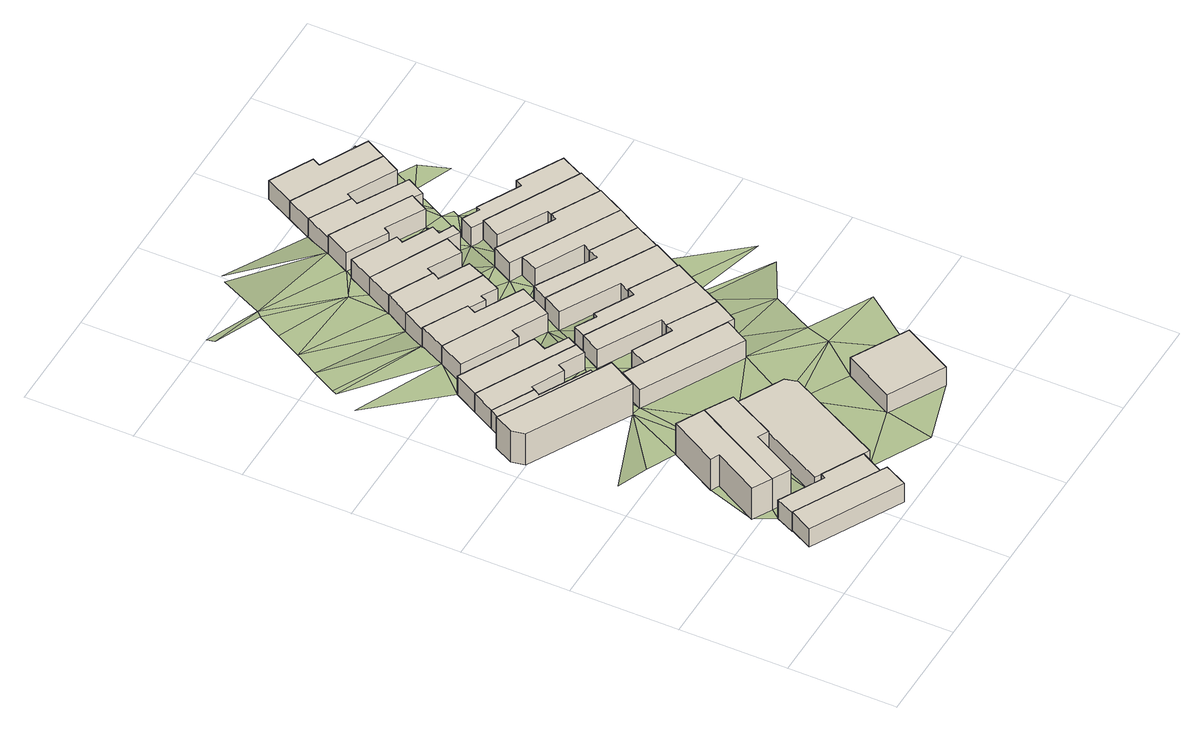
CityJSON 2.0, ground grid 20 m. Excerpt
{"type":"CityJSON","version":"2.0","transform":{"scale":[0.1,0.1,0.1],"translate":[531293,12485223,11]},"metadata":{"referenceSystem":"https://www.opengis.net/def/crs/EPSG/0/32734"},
"CityObjects":{
"building1":{"type":"Building","attributes":{"address":"68 Kingsley Road Salt River Cape Town","building":"house","building:levels":1,"building_height":4.1,"plus_code":"4FRW3F97+5GV","ground_height":14.59,"roof_height":18.69},"geometry":[{"type":"Solid","lod":"1","boundaries":[[[[0,1,2,3]],[[1,4,5,2]],[[4,6,7,5]],[[6,8,9,7]],[[8,0,3,9]],[[3,2,5,7,9]],[[8,6,4,1,0]]]]}]},
"building2":{"type":"Building","attributes":{"address":"66 Kingsley Road Salt River Cape Town","building":"house","building:levels":1,"building_height":4.1,"plus_code":"4FRW3F97+6G4","ground_height":14.28,"roof_height":18.38},"geometry":[{"type":"Solid","lod":"1","boundaries":[[[[10,11,12,13]],[[11,14,15,12]],[[14,16,17,15]],[[16,18,19,17]],[[18,20,21,19]],[[20,10,13,21]],[[13,12,15,17,19,21]],[[20,18,16,14,11,10]]]]}]},
"building3":{"type":"Building","attributes":{"address":"68 Pope Street Salt River Cape Town","building":"house","building:levels":2,"building_height":6.9,"plus_code":"4FRW3F97+7G3","ground_height":14.16,"roof_height":21.06},"geometry":[{"type":"Solid","lod":"1","boundaries":[[[[22,23,24,25]],[[23,26,27,24]],[[26,28,29,27]],[[28,30,31,29]],[[30,32,33,31]],[[32,22,25,33]],[[25,24,27,29,31,33]],[[32,30,28,26,23,22]]]]}]},
"building4":{"type":"Building","attributes":{"address":"70 Pope Street Salt River Cape Town","building":"house","building:levels":2,"building_height":6.9,"plus_code":"4FRW3F97+7GH","ground_height":14.16,"roof_height":21.06},"geometry":[{"type":"Solid","lod":"1","boundaries":[[[[22,32,33,25]],[[32,34,35,33]],[[34,36,37,35]],[[36,38,39,37]],[[38,40,41,39]],[[40,22,25,41]],[[25,33,35,37,39,41]],[[40,38,36,34,32,22]]]]}]},
"building5":{"type":"Building","attributes":{"address":"59A Goldsmith Road Salt River Cape Town","building":"retail","building:levels":2,"building_height":6.9,"plus_code":"4FRW3F97+9GF","ground_height":13.71,"roof_height":20.61},"geometry":[{"type":"Solid","lod":"1","boundaries":[[[[42,43,44,45]],[[43,46,47,44]],[[46,48,49,47]],[[48,50,51,49]],[[50,52,53,51]],[[52,54,55,53]],[[54,42,45,55]],[[45,44,47,49,51,53,55]],[[54,52,50,48,46,43,42]]]]}]},
"building6":{"type":"Building","attributes":{"address":"60 Kingsley Road Salt River Cape Town","building":"terrace","building:levels":1,"building:units":"3","building_height":4.1,"plus_code":"4FRW3F97+6HW","ground_height":14.16,"roof_height":18.26},"geometry":[{"type":"Solid","lod":"1","boundaries":[[[[56,57,58,59]],[[57,60,61,58]],[[60,62,63,61]],[[62,64,65,63]],[[64,66,67,65]],[[66,68,69,67]],[[68,56,59,69]],[[59,58,61,63,65,67,69]],[[68,66,64,62,60,57,56]]]]}]},
"building7":{"type":"Building","attributes":{"address":"59 Goldsmith Road Salt River Cape Town","building":"house","building:levels":1,"building_height":4.1,"plus_code":"4FRW3F97+9GW","ground_height":13.19,"roof_height":17.29},"geometry":[{"type":"Solid","lod":"1","boundaries":[[[[70,71,72,73]],[[71,74,75,72]],[[74,76,77,75]],[[76,78,79,77]],[[78,80,81,79]],[[80,70,73,81]],[[73,72,75,77,79,81]],[[80,78,76,74,71,70]]]]}]},
"building8":{"type":"Building","attributes":{"address":"57 Goldsmith Road Salt River Cape Town","building":"house","building:levels":1,"building_height":4.1,"plus_code":"4FRW3F97+CG8","ground_height":13.19,"roof_height":17.29},"geometry":[{"type":"Solid","lod":"1","boundaries":[[[[82,83,84,85]],[[83,70,73,84]],[[70,80,81,73]],[[80,86,87,81]],[[86,88,89,87]],[[88,90,91,89]],[[90,92,93,91]],[[92,82,85,93]],[[85,84,73,81,87,89,91,93]],[[92,90,88,86,80,70,83,82]]]]}]},
"building9":{"type":"Building","attributes":{"address":"53 Goldsmith Road Salt River Cape Town","building":"house","building:levels":1,"building_height":4.1,"plus_code":"4FRW3F97+CGH","ground_height":13.19,"roof_height":17.29},"geometry":[{"type":"Solid","lod":"1","boundaries":[[[[83,82,85,84]],[[82,94,95,85]],[[94,96,97,95]],[[96,98,99,97]],[[98,100,101,99]],[[100,83,84,101]],[[84,85,95,97,99,101]],[[100,98,96,94,82,83]]]]}]},
"building10":{"type":"Building","attributes":{"address":"56 Kingsley Road Salt River Cape Town","building":"house","building:levels":1,"building_height":4.1,"plus_code":"4FRW3F97+8JJ","ground_height":13.72,"roof_height":17.82},"geometry":[{"type":"Solid","lod":"1","boundaries":[[[[102,103,104,105]],[[103,106,107,104]],[[106,108,109,107]],[[108,110,111,109]],[[110,102,105,111]],[[105,104,107,109,111]],[[110,108,106,103,102]]]]}]},
"building11":{"type":"Building","attributes":{"address":"51 Goldsmith Road Salt River Cape Town","building":"house","building:levels":1,"building_height":4.1,"plus_code":"4FRW3F97+CHV","ground_height":13.23,"roof_height":17.33},"geometry":[{"type":"Solid","lod":"1","boundaries":[[[[112,113,114,115]],[[113,116,117,114]],[[116,118,119,117]],[[118,120,121,119]],[[120,122,123,121]],[[122,112,115,123]],[[115,114,117,119,121,123]],[[122,120,118,116,113,112]]]]}]},
"building12":{"type":"Building","attributes":{"address":"49 Goldsmith Road Salt River Cape Town","building":"house","building:levels":1,"building_height":4.1,"plus_code":"4FRW3F97+FH5","ground_height":13.23,"roof_height":17.33},"geometry":[{"type":"Solid","lod":"1","boundaries":[[[[124,112,115,125]],[[112,122,123,115]],[[122,126,127,123]],[[126,128,129,127]],[[128,130,131,129]],[[130,124,125,131]],[[125,115,123,127,129,131]],[[130,128,126,122,112,124]]]]}]},
"building13":{"type":"Building","attributes":{"address":"43 Kingsley Road Salt River Cape Town","building":"house","building:levels":1,"building_height":4.1,"plus_code":"4FRW3F97+6M7","ground_height":14.21,"roof_height":18.31},"geometry":[{"type":"Solid","lod":"1","boundaries":[[[[132,133,134,135]],[[133,136,137,134]],[[136,138,139,137]],[[138,132,135,139]],[[135,134,137,139]],[[138,136,133,132]]]]}]},
"building14":{"type":"Building","attributes":{"address":"54 Kingsley Road Salt River Cape Town","building":"house","building:levels":1,"building_height":4.1,"plus_code":"4FRW3F97+8JW","ground_height":13.72,"roof_height":17.82},"geometry":[{"type":"Solid","lod":"1","boundaries":[[[[103,102,105,104]],[[102,140,141,105]],[[140,142,143,141]],[[142,144,145,143]],[[144,146,147,145]],[[146,148,149,147]],[[148,103,104,149]],[[104,105,141,143,145,147,149]],[[148,146,144,142,140,102,103]]]]}]},
"building15":{"type":"Building","attributes":{"address":"47 Goldsmith Road Salt River Cape Town","building":"house","building:levels":1,"building_height":4.1,"plus_code":"4FRW3F97+FHH","ground_height":12.6,"roof_height":16.7},"geometry":[{"type":"Solid","lod":"1","boundaries":[[[[150,151,152,153]],[[151,154,155,152]],[[154,156,157,155]],[[156,158,159,157]],[[158,160,161,159]],[[160,162,163,161]],[[162,150,153,163]],[[153,152,155,157,159,161,163]],[[162,160,158,156,154,151,150]]]]}]},
"building16":{"type":"Building","attributes":{"address":"52 Kingsley Road Salt River Cape Town","building":"house","building:levels":1,"building_height":4.1,"plus_code":"4FRW3F97+9JG","ground_height":13.72,"roof_height":17.82},"geometry":[{"type":"Solid","lod":"1","boundaries":[[[[142,164,165,143]],[[164,166,167,165]],[[166,168,169,167]],[[168,170,171,169]],[[170,144,145,171]],[[144,142,143,145]],[[143,165,167,169,171,145]],[[144,170,168,166,164,142]]]]}]},
"building17":{"type":"Building","attributes":{"address":"45 Goldsmith Road Salt River Cape Town","building":"house","building:levels":1,"building_height":4.1,"plus_code":"4FRW3F97+FJR","ground_height":12.6,"roof_height":16.7},"geometry":[{"type":"Solid","lod":"1","boundaries":[[[[172,150,153,173]],[[150,162,163,153]],[[162,174,175,163]],[[174,176,177,175]],[[176,178,179,177]],[[178,172,173,179]],[[173,153,163,175,177,179]],[[178,176,174,162,150,172]]]]}]},
"building18":{"type":"Building","attributes":{"address":"50 Kingsley Road Salt River Cape Town","building":"house","building:levels":1,"building_height":4.1,"plus_code":"4FRW3F97+9MC","ground_height":13.72,"roof_height":17.82},"geometry":[{"type":"Solid","lod":"1","boundaries":[[[[164,180,181,165]],[[180,182,183,181]],[[182,184,185,183]],[[184,186,187,185]],[[186,188,189,187]],[[188,190,191,189]],[[190,166,167,191]],[[166,164,165,167]],[[165,181,183,185,187,189,191,167]],[[166,190,188,186,184,182,180,164]]]]}]},
"building19":{"type":"Building","attributes":{"address":"43 Goldsmith Road Salt River Cape Town","building":"house","building:levels":1,"building_height":4.1,"plus_code":"4FRW3F97+GJ7","ground_height":12.44,"roof_height":16.54},"geometry":[{"type":"Solid","lod":"1","boundaries":[[[[192,193,194,195]],[[193,196,197,194]],[[196,198,199,197]],[[198,200,201,199]],[[200,202,203,201]],[[202,192,195,203]],[[195,194,197,199,201,203]],[[202,200,198,196,193,192]]]]}]},
"building20":{"type":"Building","attributes":{"address":"48 Kingsley Road Salt River Cape Town","building":"house","building:levels":1,"building_height":4.1,"plus_code":"4FRW3F97+CM2","ground_height":13.23,"roof_height":17.33},"geometry":[{"type":"Solid","lod":"1","boundaries":[[[[204,205,206,207]],[[205,208,209,206]],[[208,210,211,209]],[[210,212,213,211]],[[212,214,215,213]],[[214,204,207,215]],[[207,206,209,211,213,215]],[[214,212,210,208,205,204]]]]}]},
"building21":{"type":"Building","attributes":{"address":"41 Goldsmith Road Salt River Cape Town","building":"house","building:levels":1,"building_height":4.1,"plus_code":"4FRW3F97+GJG","ground_height":12.44,"roof_height":16.54},"geometry":[{"type":"Solid","lod":"1","boundaries":[[[[192,202,203,195]],[[202,216,217,203]],[[216,218,219,217]],[[218,220,221,219]],[[220,222,223,221]],[[222,224,225,223]],[[224,226,227,225]],[[226,228,229,227]],[[228,192,195,229]],[[195,203,217,219,221,223,225,227,229]],[[228,226,224,222,220,218,216,202,192]]]]}]},
"building22":{"type":"Building","attributes":{"address":"46 Kingsley Road Salt River Cape Town","building":"house","building:levels":1,"building_height":4.1,"plus_code":"4FRW3F97+CM8","ground_height":13.04,"roof_height":17.14},"geometry":[{"type":"Solid","lod":"1","boundaries":[[[[230,231,232,233]],[[231,234,235,232]],[[234,236,237,235]],[[236,238,239,237]],[[238,240,241,239]],[[240,230,233,241]],[[233,232,235,237,239,241]],[[240,238,236,234,231,230]]]]}]},
"building23":{"type":"Building","attributes":{"address":"39 Goldsmith Road Salt River Cape Town","building":"house","building:levels":1,"building_height":4.1,"plus_code":"4FRW3F97+GJX","ground_height":12.44,"roof_height":16.54},"geometry":[{"type":"Solid","lod":"1","boundaries":[[[[242,243,244,245]],[[243,246,247,244]],[[246,248,249,247]],[[248,250,251,249]],[[250,252,253,251]],[[252,242,245,253]],[[245,244,247,249,251,253]],[[252,250,248,246,243,242]]]]}]},
"building24":{"type":"Building","attributes":{"address":"44 Kingsley Road Salt River Cape Town","building":"house","building:levels":1,"building_height":4.1,"plus_code":"4FRW3F97+CMP","ground_height":13.04,"roof_height":17.14},"geometry":[{"type":"Solid","lod":"1","boundaries":[[[[231,254,255,232]],[[254,256,257,255]],[[256,258,259,257]],[[258,260,261,259]],[[260,234,235,261]],[[234,231,232,235]],[[232,255,257,259,261,235]],[[234,260,258,256,254,231]]]]}]},
"building25":{"type":"Building","attributes":{"address":"42 Kingsley Road Salt River Cape Town","building":"house","building:levels":1,"building_height":4.1,"plus_code":"4FRW3F97+FM5","ground_height":13.04,"roof_height":17.14},"geometry":[{"type":"Solid","lod":"1","boundaries":[[[[254,262,263,255]],[[262,264,265,263]],[[264,266,267,265]],[[266,268,269,267]],[[268,270,271,269]],[[270,256,257,271]],[[256,254,255,257]],[[255,263,265,267,269,271,257]],[[256,270,268,266,264,262,254]]]]}]},
"building26":{"type":"Building","attributes":{"address":"37 Goldsmith Road Salt River Cape Town","building":"house","building:levels":1,"building_height":4.1,"plus_code":"4FRW3F97+HM6","ground_height":11.83,"roof_height":15.93},"geometry":[{"type":"Solid","lod":"1","boundaries":[[[[272,273,274,275]],[[273,276,277,274]],[[276,278,279,277]],[[278,280,281,279]],[[280,282,283,281]],[[282,284,285,283]],[[284,272,275,285]],[[275,274,277,279,281,283,285]],[[284,282,280,278,276,273,272]]]]}]},
"building27":{"type":"Building","attributes":{"address":"35 Goldsmith Road Salt River Cape Town","building":"house","building:levels":1,"building_height":4.1,"plus_code":"4FRW3F97+HMM","ground_height":11.69,"roof_height":15.79},"geometry":[{"type":"Solid","lod":"1","boundaries":[[[[286,287,288,289]],[[287,290,291,288]],[[290,292,293,291]],[[292,294,295,293]],[[294,296,297,295]],[[296,286,289,297]],[[289,288,291,293,295,297]],[[296,294,292,290,287,286]]]]}]},
"building28":{"type":"Building","attributes":{"address":"40 Kingsley Road Salt River Cape Town","building":"house","building:levels":1,"building_height":4.1,"plus_code":"4FRW3F97+FPC","ground_height":12.84,"roof_height":16.94},"geometry":[{"type":"Solid","lod":"1","boundaries":[[[[298,299,300,301]],[[299,302,303,300]],[[302,304,305,303]],[[304,306,307,305]],[[306,308,309,307]],[[308,298,301,309]],[[301,300,303,305,307,309]],[[308,306,304,302,299,298]]]]}]},
"building29":{"type":"Building","attributes":{"address":"38 Kingsley Road Salt River Cape Town","building":"house","building:levels":1,"building_height":4.1,"plus_code":"4FRW3F97+FPM","ground_height":12.44,"roof_height":16.54},"geometry":[{"type":"Solid","lod":"1","boundaries":[[[[310,311,312,313]],[[311,314,315,312]],[[314,316,317,315]],[[316,318,319,317]],[[318,320,321,319]],[[320,322,323,321]],[[322,324,325,323]],[[324,326,327,325]],[[326,310,313,327]],[[313,312,315,317,319,321,323,325,327]],[[326,324,322,320,318,316,314,311,310]]]]}]},
"building30":{"type":"Building","attributes":{"address":"33 Goldsmith Road Salt River Cape Town","building":"house","building:levels":1,"building_height":4.1,"plus_code":"4FRW3F97+HMW","ground_height":11.69,"roof_height":15.79},"geometry":[{"type":"Solid","lod":"1","boundaries":[[[[328,286,289,329]],[[286,296,297,289]],[[296,330,331,297]],[[330,332,333,331]],[[332,334,335,333]],[[334,328,329,335]],[[329,289,297,331,333,335]],[[334,332,330,296,286,328]]]]}]},
"terrain1":{"type":"TINRelief","geometry":[{"type":"CompositeSurface","lod":"1","boundaries":[[[16,336,337]],[[34,336,16]],[[338,339,337]],[[16,340,34]],[[340,16,341]],[[341,342,340]],[[34,340,38]],[[34,38,36]],[[343,344,345]],[[346,347,8]],[[345,23,343]],[[38,340,66]],[[23,22,343]],[[40,38,66]],[[40,66,22]],[[348,343,22]],[[348,22,66]],[[112,349,100]],[[350,351,352]],[[353,352,351]],[[354,355,346]],[[356,357,124]],[[343,348,358]],[[351,350,359]],[[124,360,356]],[[100,113,112]],[[62,346,355]],[[361,358,348]],[[359,362,358]],[[100,98,113]],[[124,357,112]],[[361,363,358]],[[359,358,363]],[[363,361,364]],[[351,359,365]],[[351,365,366]],[[348,66,367]],[[368,360,150]],[[363,369,359]],[[369,365,359]],[[364,370,363]],[[98,116,113]],[[124,150,360]],[[64,367,66]],[[369,363,370]],[[355,354,371]],[[372,373,374]],[[355,133,62]],[[375,365,369]],[[376,98,96]],[[375,377,365]],[[372,374,378]],[[368,379,380]],[[116,98,118]],[[377,375,376]],[[368,150,172]],[[64,62,381]],[[370,170,369]],[[375,382,376]],[[98,120,118]],[[98,376,120]],[[379,378,380]],[[172,379,368]],[[376,382,120]],[[144,370,383]],[[133,381,62]],[[378,379,372]],[[64,381,367]],[[370,144,170]],[[120,382,210]],[[382,384,385]],[[385,210,382]],[[130,128,386]],[[210,208,120]],[[126,386,128]],[[140,102,367]],[[208,122,120]],[[387,379,172]],[[379,388,372]],[[133,132,381]],[[386,389,390]],[[385,391,210]],[[140,367,392]],[[126,389,386]],[[392,367,381]],[[393,122,208]],[[394,395,372]],[[126,122,393]],[[379,387,396]],[[182,385,184]],[[391,385,182]],[[388,394,372]],[[379,396,388]],[[389,126,270]],[[126,393,258]],[[397,398,178]],[[389,270,399]],[[400,178,398]],[[140,401,142]],[[401,140,392]],[[126,258,270]],[[132,402,381]],[[400,398,403]],[[381,402,392]],[[236,258,393]],[[246,388,396]],[[268,398,399]],[[270,268,399]],[[164,142,401]],[[272,404,394]],[[270,258,256]],[[398,268,403]],[[246,396,226]],[[164,405,180]],[[236,234,258]],[[234,260,258]],[[246,226,248]],[[268,324,403]],[[226,406,222]],[[202,403,216]],[[164,407,405]],[[407,164,401]],[[216,403,324]],[[268,408,324]],[[248,226,250]],[[220,218,222]],[[250,226,222]],[[405,409,180]],[[408,268,266]],[[216,324,218]],[[410,324,408]],[[218,324,322]],[[250,222,218]],[[411,180,409]],[[218,322,250]],[[266,264,408]],[[264,412,408]],[[413,250,322]],[[322,320,318]],[[322,318,414]],[[413,322,414]],[[415,252,250]],[[250,413,415]],[[416,417,418]],[[414,318,419]],[[414,420,413]],[[421,422,416]],[[415,413,423]],[[415,423,424]],[[425,414,419]],[[426,419,318]],[[415,424,418]],[[418,421,416]],[[427,424,423]],[[418,424,427]],[[428,419,426]],[[427,421,418]],[[429,421,427]],[[421,429,430]],[[427,431,429]],[[427,432,431]],[[433,332,330]],[[430,429,330]],[[429,434,330]],[[434,433,330]]]}]}
},
"vertices":[
[223,49,36],[68,131,36],[68,131,77],[223,49,77],[45,88,36],[45,88,77],[212,0,36],[212,0,77],[234,43,36],[234,43,77],
[247,93,33],[172,132,33],[172,132,74],[247,93,74],[167,123,33],[167,123,74],[85,166,33],[85,166,74],[68,131,33],[68,131,74],[223,49,33],[223,49,74],
[194,358,32],[144,384,32],[144,384,101],[194,358,101],[95,294,32],[95,294,101],[110,287,32],[110,287,101],[64,203,32],[64,203,101],[100,184,32],[100,184,101],
[133,167,32],[133,167,101],[178,251,32],[178,251,101],[197,241,32],[197,241,101],[244,330,32],[244,330,101],
[214,554,27],[48,642,27],[48,642,96],[214,554,96],[28,653,27],[28,653,96],[10,617,27],[10,617,96],[15,592,27],[15,592,96],[200,492,27],[200,492,96],[230,546,27],[230,546,96],
[172,132,32],[247,93,32],[247,93,73],[172,132,73],[259,88,32],[259,88,73],[352,267,32],[352,267,73],[346,290,32],[346,290,73],[262,333,32],[262,333,73],[161,138,32],[161,138,73],
[70,684,22],[48,642,22],[48,642,63],[70,684,63],[214,554,22],[214,554,63],[230,584,22],[230,584,63],[139,632,22],[139,632,63],[146,644,22],[146,644,63],
[272,633,22],[93,726,22],[93,726,63],[272,633,63],[150,651,22],[150,651,63],[209,622,22],[209,622,63],[216,636,22],[216,636,63],[262,612,22],[262,612,63],
[282,652,22],[282,652,63],[240,674,22],[240,674,63],[253,700,22],[253,700,63],[117,770,22],[117,770,63],
[429,436,27],[281,513,27],[281,513,68],[429,436,68],[243,533,27],[243,533,68],[219,489,27],[219,489,68],[404,390,27],[404,390,68],
[169,826,22],[144,778,22],[144,778,63],[169,826,63],[246,725,22],[246,725,63],[254,741,22],[254,741,63],[317,708,22],[317,708,63],[335,741,22],[335,741,63],
[193,874,22],[193,874,63],[350,770,22],[350,770,63],[264,815,22],[264,815,63],[273,832,22],[273,832,63],
[543,163,32],[441,218,32],[441,218,73],[543,163,73],[390,124,32],[390,124,73],[493,69,32],[493,69,73],
[440,430,27],[440,430,68],[464,474,27],[464,474,68],[377,522,27],[377,522,68],[369,507,27],[369,507,68],[297,544,27],[297,544,68],
[217,917,16],[193,874,16],[193,874,57],[217,917,57],[273,832,16],[273,832,57],[304,815,16],[304,815,57],[309,826,16],[309,826,57],[338,811,16],[338,811,57],[355,846,16],[355,846,57],
[490,526,27],[490,526,68],[292,630,27],[292,630,68],[272,594,27],[272,594,68],[384,534,27],[384,534,68],
[243,961,16],[243,961,57],[369,879,16],[369,879,57],[314,907,16],[314,907,57],[322,921,16],[322,921,57],
[513,569,27],[513,569,68],[424,616,27],[424,616,68],[416,602,27],[416,602,68],[346,639,27],[346,639,68],[342,631,27],[342,631,68],[304,652,27],[304,652,68],
[267,1009,14],[243,961,14],[243,961,55],[267,1009,55],[322,921,14],[322,921,55],[329,934,14],[329,934,55],[389,903,14],[389,903,55],[407,939,14],[407,939,55],
[513,569,22],[543,625,22],[543,625,63],[513,569,63],[348,729,22],[348,729,63],[328,693,22],[328,693,63],[435,636,22],[435,636,63],[424,616,22],[424,616,63],
[430,927,14],[430,927,55],[439,945,14],[439,945,55],[413,957,14],[413,957,55],[421,973,14],[421,973,55],[366,1000,14],[366,1000,55],[373,1014,14],[373,1014,55],[291,1055,14],[291,1055,55],
[543,625,20],[568,673,20],[568,673,61],[543,625,61],[483,718,20],[483,718,61],[474,699,20],[474,699,61],[366,759,20],[366,759,61],[348,729,20],[348,729,61],
[325,1115,14],[301,1069,14],[301,1069,55],[325,1115,55],[375,1030,14],[375,1030,55],[382,1041,14],[382,1041,55],[453,1002,14],[453,1002,55],[472,1037,14],[472,1037,55],
[592,717,20],[592,717,61],[419,808,20],[419,808,61],[403,776,20],[403,776,61],[490,731,20],[490,731,61],
[618,767,20],[618,767,61],[531,813,20],[531,813,61],[524,801,20],[524,801,61],[417,857,20],[417,857,61],[397,819,20],[397,819,61],
[351,1165,8],[325,1115,8],[325,1115,49],[351,1165,49],[472,1037,8],[472,1037,49],[490,1027,8],[490,1027,49],[509,1062,8],[509,1062,49],[419,1111,8],[419,1111,49],[426,1124,8],[426,1124,49],
[375,1211,7],[351,1165,7],[351,1165,48],[375,1211,48],[426,1124,7],[426,1124,48],[433,1135,7],[433,1135,48],[521,1090,7],[521,1090,48],[540,1125,7],[540,1125,48],
[618,767,18],[642,815,18],[642,815,59],[618,767,59],[468,905,18],[468,905,59],[448,869,18],[448,869,59],[536,822,18],[536,822,59],[531,813,18],[531,813,59],
[642,815,14],[664,859,14],[664,859,55],[642,815,55],[581,903,14],[581,903,55],[574,890,14],[574,890,55],[496,931,14],[496,931,55],[492,924,14],[492,924,55],[460,940,14],[460,940,55],[447,916,14],[447,916,55],[468,905,14],[468,905,55],
[402,1264,7],[402,1264,48],[560,1163,7],[560,1163,48],[473,1208,7],[473,1208,48],[481,1223,7],[481,1223,48],
[100,184,33],[64,203,33],[110,287,33],[95,294,33],[161,138,36],[167,123,36],[172,132,36],[200,492,28],[39,435,27],[90,410,33],[259,88,36],[247,93,36],[219,489,28],[7,900,22],[139,632,28],[209,622,28],[146,644,28],[150,651,28],[368,32,36],[390,124,34],[36,957,16],[33,949,16],[230,546,28],[230,584,28],[61,1003,16],[243,533,28],[214,554,28],[246,537,28],[281,513,28],[262,612,28],[216,636,28],[404,390,32],[86,1047,16],[272,594,28],[297,544,28],[493,69,34],[148,1152,16],[57,1198,9],[60,1184,9],[292,630,28],[282,652,28],[272,633,28],[138,1142,16],[246,1037,16],[112,1095,16],[497,287,32],[304,652,28],[369,507,28],[342,631,28],[346,639,28],[304,815,22],[267,1009,16],[301,1069,16],[338,811,22],[309,826,22],[435,636,27],[511,332,32],[366,759,22],[325,1115,16],[193,1236,8],[291,1055,16],[314,907,22],[369,879,22],[355,846,22],[329,934,16],[550,408,32],[628,273,28],[389,903,20],[204,1246,8],[497,537,27],[366,1000,16],[633,453,24],[448,869,20],[654,497,24],[468,905,20],[543,625,27],[536,822,20],[488,991,14],[502,968,14],[490,1027,14],[426,1124,14],[419,1111,14],[509,1062,14],[523,934,14],[508,980,14],[521,1090,14],[433,1135,14],[499,1012,14],[497,1037,14],[532,951,14],[574,890,20],[524,1059,14],[581,903,20],[545,1101,14],[540,1125,14],[578,1084,14],[597,1030,14],[553,1198,7],[579,1197,7]
]}
